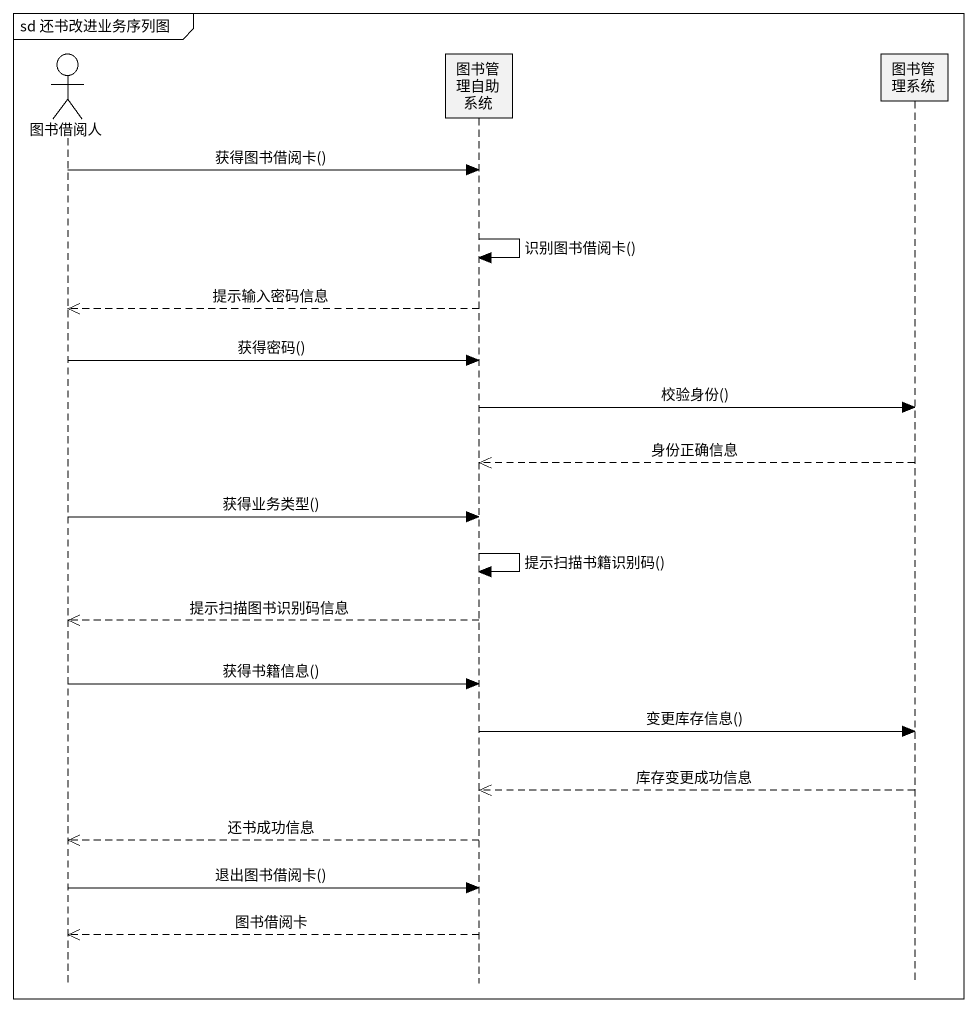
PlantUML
@startuml
mainframe sd 还书改进业务序列图
hide footbox
actor 图书借阅人
participant 图书管理自助系统
participant 图书管理系统

图书借阅人 -> 图书管理自助系统 : 获得图书借阅卡()
图书管理自助系统 -> 图书管理自助系统 : 识别图书借阅卡()
图书管理自助系统 -->> 图书借阅人 : 提示输入密码信息
图书借阅人 -> 图书管理自助系统 : 获得密码()
图书管理自助系统 -> 图书管理系统 : 校验身份()
图书管理系统 -->> 图书管理自助系统 : 身份正确信息
图书借阅人 -> 图书管理自助系统 : 获得业务类型()
图书管理自助系统 -> 图书管理自助系统 : 提示扫描书籍识别码()
图书管理自助系统 -->> 图书借阅人 : 提示扫描图书识别码信息
图书借阅人 -> 图书管理自助系统 : 获得书籍信息()
图书管理自助系统 -> 图书管理系统 : 变更库存信息()
图书管理系统 -->> 图书管理自助系统 : 库存变更成功信息
图书管理自助系统 -->> 图书借阅人 : 还书成功信息
图书借阅人 -> 图书管理自助系统 : 退出图书借阅卡()
图书管理自助系统 -->> 图书借阅人 : 图书借阅卡
@enduml
